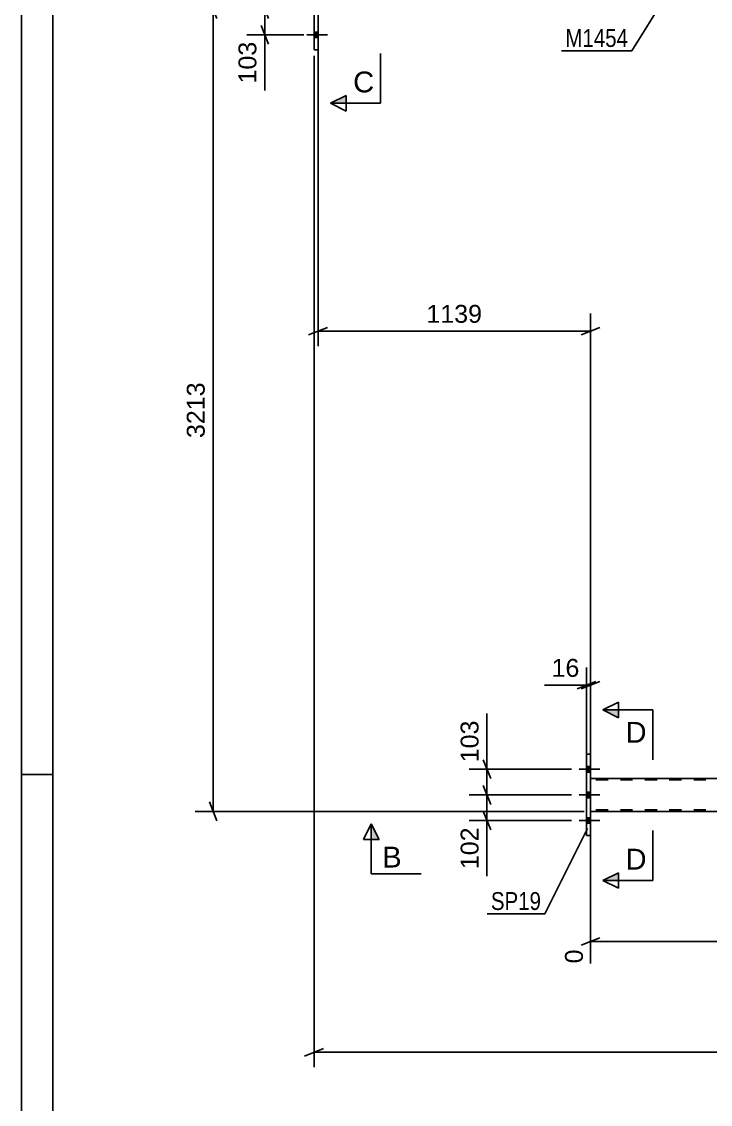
# Model space of a CAD drawing. Header units: millimetres. Extents: x -47 to 794, y -421 to 173.
# Drawn here: x -47.5 to 62.9, y -175.4 to -2 of the extents above; entities that cross this region are included whole.
import ezdxf

# ---------------------------------------------------------------- set-up
doc = ezdxf.new("R2010")
doc.units = ezdxf.units.MM
doc.linetypes.add('DXK_LINE_DOT2', pattern=[3.9198, 1.9599, -1.9599])
doc.styles.add('Arial', font='arial.ttf', dxfattribs={"height": 0.2})
doc.styles.add('Arial Narrow', font='ARIALN.TTF', dxfattribs={"height": 0.2})

# ---------------------------------------------------------------- blocks, each defined once
blk = doc.blocks.new('Unknown-203724041-1113')
at = {"color": 5, "linetype": 'Continuous'}
for p, q in [((-47.49, 173.4), (-47.49, -420.6)), ((-42.49, 168.4), (-42.49, -415.6)), ((-42.49, -122.6), (-47.49, -122.6))]:
    blk.add_line(p, q, dxfattribs=at)
blk = doc.blocks.new('Bolt-203724041-3544 - 3466')
at = {"linetype": 'Continuous'}
for points in [[(43.64, -122.2), (43.64, -121.32), (43, -121.32), (43, -122.2)], [(43.64, -122.2), (43.64, -121.32), (43, -121.32), (43, -122.2)], [(43.64, -122.2), (43.64, -121.32), (43, -121.32), (43, -122.2)], [(43.64, -126.32), (43.64, -125.44), (43, -125.44), (43, -126.32)], [(43.64, -126.32), (43.64, -125.44), (43, -125.44), (43, -126.32)], [(43.64, -130.4), (43.64, -129.52), (43, -129.52), (43, -130.4)], [(43.64, -130.4), (43.64, -129.52), (43, -129.52), (43, -130.4)], [(43.64, -130.4), (43.64, -129.52), (43, -129.52), (43, -130.4)]]:
    blk.add_hatch(color=1, dxfattribs=at).paths.add_polyline_path(points)
at = {"color": 1, "linetype": 'Continuous'}
for p, q in [((43, -121.32), (43.64, -121.32)), ((43, -121.32), (43.64, -121.32)), ((43, -121.32), (43.64, -121.32)), ((41.84, -121.76), (45.16, -121.76)), ((41.84, -121.76), (45.16, -121.76)), ((41.84, -121.76), (45.16, -121.76)), ((43, -122.2), (43.64, -122.2)), ((43, -122.2), (43.64, -122.2)), ((43, -122.2), (43.64, -122.2)), ((41.84, -125.88), (45.16, -125.88)), ((41.84, -125.88), (45.16, -125.88)), ((43, -125.44), (43.64, -125.44)), ((43, -125.44), (43.64, -125.44)), ((43, -126.32), (43.64, -126.32)), ((43, -126.32), (43.64, -126.32)), ((41.84, -129.96), (45.16, -129.96)), ((41.84, -129.96), (45.16, -129.96)), ((41.84, -129.96), (45.16, -129.96)), ((43, -129.52), (43.64, -129.52)), ((43, -129.52), (43.64, -129.52)), ((43, -129.52), (43.64, -129.52)), ((43, -130.4), (43.64, -130.4)), ((43, -130.4), (43.64, -130.4)), ((43, -130.4), (43.64, -130.4))]:
    blk.add_line(p, q, dxfattribs=at)
blk = doc.blocks.new('Bolt-203724041-3547 - 3466')
at = {"linetype": 'Continuous'}
for points in [[(0, 3.66), (0, 4.54), (-0.64, 4.54), (-0.64, 3.66)], [(0, 3.66), (0, 4.54), (-0.64, 4.54), (-0.64, 3.66)], [(0, 3.66), (0, 4.54), (-0.64, 4.54), (-0.64, 3.66)], [(0, -0.46), (0, 0.42), (-0.64, 0.42), (-0.64, -0.46)], [(0, -0.46), (0, 0.42), (-0.64, 0.42), (-0.64, -0.46)], [(0, -4.54), (0, -3.66), (-0.64, -3.66), (-0.64, -4.54)], [(0, -4.54), (0, -3.66), (-0.64, -3.66), (-0.64, -4.54)], [(0, -4.54), (0, -3.66), (-0.64, -3.66), (-0.64, -4.54)]]:
    blk.add_hatch(color=1, dxfattribs=at).paths.add_polyline_path(points)
at = {"color": 1, "linetype": 'Continuous'}
for p, q in [((-1.8, 4.1), (1.52, 4.1)), ((-1.8, 4.1), (1.52, 4.1)), ((-1.8, 4.1), (1.52, 4.1)), ((-0.64, 4.54), (0, 4.54)), ((-0.64, 4.54), (0, 4.54)), ((-0.64, 4.54), (0, 4.54)), ((-0.64, 3.66), (0, 3.66)), ((-0.64, 3.66), (0, 3.66)), ((-0.64, 3.66), (0, 3.66)), ((-0.64, 0.42), (0, 0.42)), ((-0.64, 0.42), (0, 0.42)), ((-1.8, -0.02), (1.52, -0.02)), ((-1.8, -0.02), (1.52, -0.02)), ((-0.64, -0.46), (0, -0.46)), ((-0.64, -0.46), (0, -0.46)), ((-1.8, -4.1), (1.52, -4.1)), ((-1.8, -4.1), (1.52, -4.1)), ((-1.8, -4.1), (1.52, -4.1)), ((-0.64, -3.66), (0, -3.66)), ((-0.64, -3.66), (0, -3.66)), ((-0.64, -3.66), (0, -3.66)), ((-0.64, -4.54), (0, -4.54)), ((-0.64, -4.54), (0, -4.54)), ((-0.64, -4.54), (0, -4.54))]:
    blk.add_line(p, q, dxfattribs=at)
blk = doc.blocks.new('Part-203724041-3558 - 3466')
at = {"color": 2, "linetype": 'Continuous'}
for p, q in [((189.78, -123.22), (43.64, -123.22)), ((189.78, -128.5), (43.64, -128.5))]:
    blk.add_line(p, q, dxfattribs=at)
at = {"color": 7, "linetype": 'DXK_LINE_DOT2'}
for p, q in [((43.64, -128.5), (43.64, -123.22)), ((728.53, -123.46), (43.64, -123.46)), ((728.53, -128.26), (43.64, -128.26))]:
    blk.add_line(p, q, dxfattribs=at)
blk = doc.blocks.new('Part-203724041-3852 - 3466')
at = {"color": 2, "linetype": 'Continuous'}
for p, q in [((-0.64, 6.5), (0, 6.5)), ((-0.64, 6.5), (-0.64, -6.5)), ((0, 6.5), (0, -6.5)), ((-0.64, -6.5), (0, -6.5))]:
    blk.add_line(p, q, dxfattribs=at)
blk = doc.blocks.new('Part-203724041-3837 - 3466')
at = {"color": 2, "linetype": 'Continuous'}
for p, q in [((43.64, -119.36), (43, -119.36)), ((43, -119.36), (43, -132.36)), ((43.64, -132.36), (43.64, -119.36)), ((43, -132.36), (43.64, -132.36))]:
    blk.add_line(p, q, dxfattribs=at)
blk = doc.blocks.new('StraightDimension-203724041-5048 - 3466')
at = {"color": 7, "linetype": 'Continuous'}
for p, q in [((0, -3), (0, -53.99)), ((43.64, -122.22), (43.64, -48.74)), ((1.5, -50.99), (-1.5, -52.19)), ((0, -51.59), (43.64, -51.59)), ((42.14, -52.19), (45.14, -50.99))]:
    blk.add_line(p, q, dxfattribs=at)
at = {"color": 0}
blk.add_wipeout([(26.87, -50.84), (26.87, -46.64), (16.77, -46.64), (16.77, -50.84)], dxfattribs=at)
at = {"color": 3, "style": 'Arial'}
blk.add_text('1139', height=2.865, dxfattribs=at).set_placement((17.37, -50.24))
blk = doc.blocks.new('StraightDimension-203724041-3965 - 3466')
at = {"color": 7, "linetype": 'Continuous'}
for p, q in [((109.11, -124.22), (109.11, -159.53)), ((43.64, -129.5), (43.64, -152.86)), ((45.14, -148.74), (42.14, -149.94)), ((107.61, -149.94), (110.61, -148.74)), ((43.64, -149.34), (109.11, -149.34))]:
    blk.add_line(p, q, dxfattribs=at)
at = {"color": 0}
blk.add_wipeout([(81.42, -148.59), (81.42, -144.39), (71.32, -144.39), (71.32, -148.59)], dxfattribs=at)
at = {"color": 0, "linetype": 'Continuous'}
for points in [[(43.04, -150.04), (38.84, -150.04), (38.84, -153.46), (43.04, -153.46)], [(108.51, -150.04), (104.31, -150.04), (104.31, -160.13), (108.51, -160.13)]]:
    blk.add_wipeout(points, dxfattribs=at)
at = {"color": 3, "style": 'Arial'}
blk.add_text('1637', height=2.865, dxfattribs=at).set_placement((71.92, -147.99))
at = {"color": 3, "linetype": 'Continuous', "style": 'Arial'}
for s, height, p in [('0', 2.87, (42.44, -152.86)), ('1637', 2.865, (107.91, -159.53))]:
    blk.add_text(s, height=height, rotation=90.0002, dxfattribs=at).set_placement(p)
blk = doc.blocks.new('StraightDimension-203724041-4912 - 3466')
at = {"color": 7, "linetype": 'Continuous'}
for p, q in [((43, -124.86), (43, -105.45)), ((43.64, -122.22), (43.64, -105.45)), ((41.5, -108.9), (44.5, -107.7)), ((45.14, -107.7), (42.14, -108.9)), ((43, -108.3), (43.64, -108.3))]:
    blk.add_line(p, q, dxfattribs=at)
at = {"color": 0}
blk.add_wipeout([(42.47, -107.55), (42.47, -103.35), (36.82, -103.35), (36.82, -107.55)], dxfattribs=at)
at = {"color": 7, "linetype": 'Continuous'}
blk.add_line((43, -108.3), (36.3, -108.3), dxfattribs=at)
blk.add_line((43, -108.3), (36.3, -108.3), dxfattribs=at)
at = {"color": 3, "style": 'Arial'}
blk.add_text('16', height=2.865, dxfattribs=at).set_placement((37.42, -106.95))
blk = doc.blocks.new('StraightDimension-203724041-4951 - 3466')
at = {"color": 7, "linetype": 'Continuous'}
for p, q in [((-1.64, 0), (-11.38, 0)), ((-9.13, 1.5), (-7.93, -1.5)), ((-8.53, -4.1), (-8.53, 0)), ((-7.93, -5.6), (-9.13, -2.6)), ((-2.26, -4.1), (-11.38, -4.1))]:
    blk.add_line(p, q, dxfattribs=at)
at = {"color": 0}
blk.add_wipeout([(-9.28, -4.63), (-13.48, -4.63), (-13.48, -12.5), (-9.28, -12.5)], dxfattribs=at)
at = {"color": 7, "linetype": 'Continuous'}
blk.add_line((-8.53, -4.1), (-8.53, -13.02), dxfattribs=at)
blk.add_line((-8.53, -4.1), (-8.53, -13.02), dxfattribs=at)
at = {"color": 3, "style": 'Arial'}
blk.add_text('103', height=2.865, rotation=90.0002, dxfattribs=at).set_placement((-9.88, -11.9))
blk = doc.blocks.new('StraightDimension-203724041-5005 - 3466')
at = {"color": 7, "linetype": 'Continuous'}
for p, q in [((-1, 0), (-19.66, 0)), ((-16.21, -1.5), (-17.41, 1.5)), ((-16.81, -128.5), (-16.81, 0)), ((-17.41, -127), (-16.21, -130)), ((42.64, -128.5), (-19.66, -128.5))]:
    blk.add_line(p, q, dxfattribs=at)
at = {"color": 0}
blk.add_wipeout([(-17.56, -59.2), (-21.76, -59.2), (-21.76, -69.3), (-17.56, -69.3)], dxfattribs=at)
at = {"color": 3, "style": 'Arial'}
blk.add_text('3213', height=2.865, rotation=90.0002, dxfattribs=at).set_placement((-18.16, -68.7))
blk = doc.blocks.new('StraightDimension-203724041-5176 - 3466')
at = {"color": 7, "linetype": 'Continuous'}
for p, q in [((-0.64, -7.5), (-0.64, -169.5)), ((0.86, -166.5), (-2.14, -167.7)), ((-0.64, -167.1), (737.79, -167.1))]:
    blk.add_line(p, q, dxfattribs=at)
blk = doc.blocks.new('StraightDimension-203724041-9071 - 3466')
at = {"color": 7, "linetype": 'Continuous'}
for p, q in [((26.47, -120.26), (27.67, -123.26)), ((40.6, -121.76), (24.22, -121.76)), ((27.07, -125.88), (27.07, -121.76)), ((27.67, -127.38), (26.47, -124.38)), ((40.6, -125.88), (24.22, -125.88))]:
    blk.add_line(p, q, dxfattribs=at)
at = {"color": 0}
blk.add_wipeout([(26.32, -113.36), (22.12, -113.36), (22.12, -121.24), (26.32, -121.24)], dxfattribs=at)
at = {"color": 7, "linetype": 'Continuous'}
blk.add_line((27.07, -121.76), (27.07, -112.84), dxfattribs=at)
blk.add_line((27.07, -121.76), (27.07, -112.84), dxfattribs=at)
at = {"color": 3, "style": 'Arial'}
blk.add_text('103', height=2.865, rotation=90.0002, dxfattribs=at).set_placement((25.72, -120.64))
blk = doc.blocks.new('StraightDimension-203724041-9072 - 3466')
at = {"color": 7, "linetype": 'Continuous'}
for p, q in [((26.47, -124.38), (27.67, -127.38)), ((40.6, -125.88), (24.22, -125.88)), ((27.07, -129.96), (27.07, -125.88)), ((40.6, -129.96), (24.22, -129.96)), ((27.67, -131.46), (26.47, -128.46))]:
    blk.add_line(p, q, dxfattribs=at)
at = {"color": 0}
blk.add_wipeout([(26.32, -130.49), (22.12, -130.49), (22.12, -138.36), (26.32, -138.36)], dxfattribs=at)
at = {"color": 7, "linetype": 'Continuous'}
blk.add_line((27.07, -129.96), (27.07, -138.88), dxfattribs=at)
blk.add_line((27.07, -129.96), (27.07, -138.88), dxfattribs=at)
at = {"color": 3, "style": 'Arial'}
blk.add_text('102', height=2.865, rotation=90.0002, dxfattribs=at).set_placement((25.72, -137.76))
blk = doc.blocks.new('Mark-203724041-3579 - 3466')
at = {"color": 0}
blk.add_wipeout([(49.69, -6.05), (49.69, -3.05), (39.63, -3.05), (39.63, -6.05)], dxfattribs=at)
blk.add_wipeout([(49.69, -6.05), (49.69, -3.05), (39.63, -3.05), (39.63, -6.05)], dxfattribs=at)
at = {"color": 30, "linetype": 'Continuous'}
for p in [(57.34, 4.63), (39.03, -6.65)]:
    blk.add_line(p, (50.29, -6.65), dxfattribs=at)
at = {"color": 3, "style": 'Arial Narrow'}
blk.add_text('M1454', height=2.863, dxfattribs=at).set_placement((39.63, -6.05))
blk = doc.blocks.new('Mark-203724041-3833 - 3466')
at = {"color": 0}
blk.add_wipeout([(35.74, -144.3), (35.74, -141.3), (27.7, -141.3), (27.7, -144.3)], dxfattribs=at)
blk.add_wipeout([(35.74, -144.3), (35.74, -141.3), (27.7, -141.3), (27.7, -144.3)], dxfattribs=at)
at = {"color": 30, "linetype": 'Continuous'}
for p in [(43.2, -131.27), (27.1, -144.9)]:
    blk.add_line(p, (36.34, -144.9), dxfattribs=at)
at = {"color": 3, "style": 'Arial Narrow'}
blk.add_text('SP19', height=2.863, dxfattribs=at).set_placement((27.7, -144.3))
blk = doc.blocks.new('SectionMark-203724041-5207 - 3466')
at = {"linetype": 'Continuous'}
for points in [[(4.5, 33.32), (4.5, 32.07), (2, 33.32)], [(4.5, -13.83), (4.5, -15.08), (2, -15.08)]]:
    blk.add_hatch(color=6, dxfattribs=at).paths.add_polyline_path(points)
at = {"color": 6, "linetype": 'Continuous'}
for p, q in [((2, 33.32), (4.5, 34.57)), ((10, 33.32), (2, 33.32)), ((2, 33.32), (4.5, 32.07)), ((4.5, 32.07), (4.5, 34.57)), ((10, 33.32), (10, 25.32)), ((10, -15.08), (10, -7.08)), ((2, -15.08), (4.5, -13.83)), ((4.5, -13.83), (4.5, -16.33)), ((10, -15.08), (2, -15.08)), ((4.5, -16.33), (2, -15.08))]:
    blk.add_line(p, q, dxfattribs=at)
at = {"color": 0, "linetype": 'Continuous'}
for points in [[(9, 28.07), (9, 31.57), (5.63, 31.57), (5.63, 28.07)], [(9, -13.33), (9, -9.83), (5.63, -9.83), (5.63, -13.33)]]:
    blk.add_wipeout(points, dxfattribs=at)
at = {"color": 3, "linetype": 'Continuous', "style": 'Arial'}
for p in [(5.63, 28.07), (5.63, -13.33)]:
    blk.add_text('C', height=3.34, dxfattribs=at).set_placement(p)
blk = doc.blocks.new('SectionMark-203724041-5211 - 3466')
at = {"linetype": 'Continuous'}
blk.add_hatch(color=6, dxfattribs=at).paths.add_polyline_path([(9.79, -133), (8.54, -133), (8.54, -130.5)])
at = {"color": 6, "linetype": 'Continuous'}
for p, q in [((7.29, -133), (8.54, -130.5)), ((8.54, -138.5), (8.54, -130.5)), ((8.54, -130.5), (9.79, -133)), ((9.79, -133), (7.29, -133)), ((8.54, -138.5), (16.54, -138.5))]:
    blk.add_line(p, q, dxfattribs=at)
at = {"color": 0, "linetype": 'Continuous'}
blk.add_wipeout([(13.4, -137.5), (13.4, -134), (10.29, -134), (10.29, -137.5)], dxfattribs=at)
at = {"color": 3, "linetype": 'Continuous', "style": 'Arial'}
blk.add_text('B', height=3.34, dxfattribs=at).set_placement((10.29, -137.5))
blk = doc.blocks.new('SectionMark-203724041-5217 - 3466')
at = {"linetype": 'Continuous'}
for points in [[(48.14, -112.26), (48.14, -113.51), (45.64, -112.26)], [(48.14, -138.33), (48.14, -139.58), (45.64, -139.58)]]:
    blk.add_hatch(color=6, dxfattribs=at).paths.add_polyline_path(points)
at = {"color": 6, "linetype": 'Continuous'}
for p, q in [((45.64, -112.26), (48.14, -111.01)), ((53.64, -112.26), (45.64, -112.26)), ((45.64, -112.26), (48.14, -113.51)), ((48.14, -113.51), (48.14, -111.01)), ((53.64, -112.26), (53.64, -120.26)), ((53.64, -139.58), (53.64, -131.58)), ((45.64, -139.58), (48.14, -138.33)), ((48.14, -138.33), (48.14, -140.83)), ((53.64, -139.58), (45.64, -139.58)), ((48.14, -140.83), (45.64, -139.58))]:
    blk.add_line(p, q, dxfattribs=at)
at = {"color": 0, "linetype": 'Continuous'}
for points in [[(52.64, -117.51), (52.64, -114.01), (49.27, -114.01), (49.27, -117.51)], [(52.64, -137.83), (52.64, -134.33), (49.27, -134.33), (49.27, -137.83)]]:
    blk.add_wipeout(points, dxfattribs=at)
at = {"color": 3, "linetype": 'Continuous', "style": 'Arial'}
for p in [(49.27, -117.51), (49.27, -137.83)]:
    blk.add_text('D', height=3.34, dxfattribs=at).set_placement(p)

msp = doc.modelspace()

# ---------------------------------------------------------------- block references
for name in ['Unknown-203724041-1113', 'Part-203724041-3852 - 3466', 'Bolt-203724041-3547 - 3466', 'Part-203724041-3837 - 3466', 'Bolt-203724041-3544 - 3466', 'Part-203724041-3558 - 3466']:
    msp.add_blockref(name, (0, 0))

# ---------------------------------------------------------------- next in the draw order: block references
for name in ['StraightDimension-203724041-5048 - 3466', 'StraightDimension-203724041-3965 - 3466']:
    msp.add_blockref(name, (0, 0))

# ---------------------------------------------------------------- next in the draw order: block references
for name in ['StraightDimension-203724041-4951 - 3466', 'StraightDimension-203724041-4912 - 3466']:
    msp.add_blockref(name, (0, 0))

# ---------------------------------------------------------------- next in the draw order: block references
msp.add_blockref('StraightDimension-203724041-5005 - 3466', (0, 0))

# ---------------------------------------------------------------- next in the draw order: block references
msp.add_blockref('StraightDimension-203724041-5176 - 3466', (0, 0))

# ---------------------------------------------------------------- next in the draw order: block references
for name in ['SectionMark-203724041-5207 - 3466', 'Mark-203724041-3579 - 3466', 'StraightDimension-203724041-9071 - 3466']:
    msp.add_blockref(name, (0, 0))

# ---------------------------------------------------------------- next in the draw order: block references
msp.add_blockref('StraightDimension-203724041-9072 - 3466', (0, 0))

# ---------------------------------------------------------------- next in the draw order: block references
msp.add_blockref('Mark-203724041-3833 - 3466', (0, 0))

# ---------------------------------------------------------------- next in the draw order: block references
msp.add_blockref('SectionMark-203724041-5211 - 3466', (0, 0))

# ---------------------------------------------------------------- next in the draw order: block references
msp.add_blockref('SectionMark-203724041-5217 - 3466', (0, 0))

doc.saveas('drawing.dxf')
